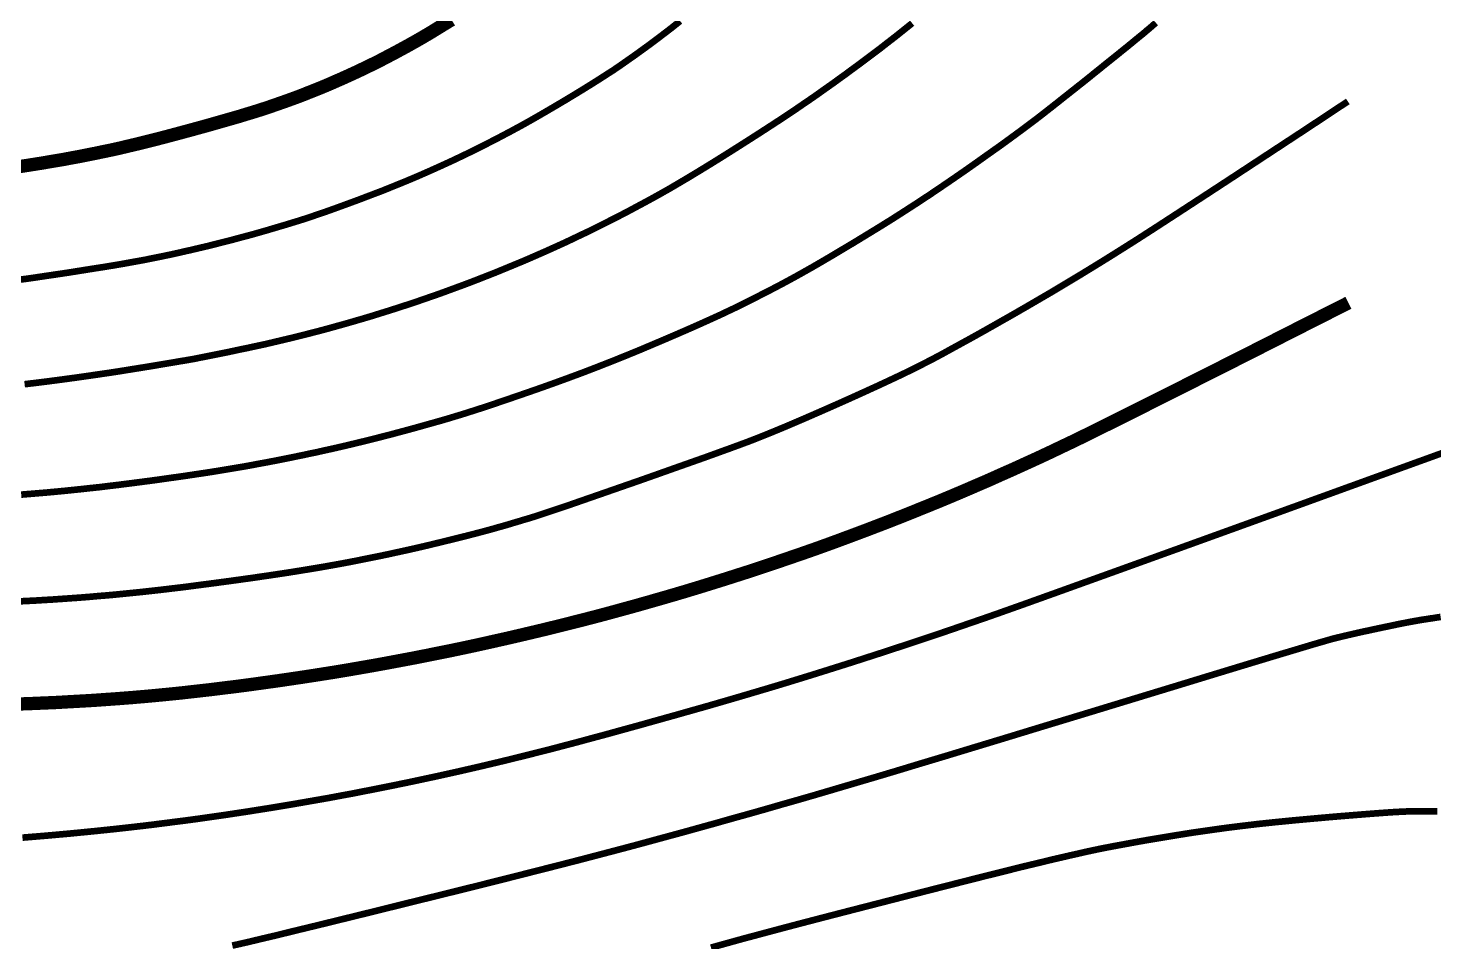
# Model space of a CAD drawing. Extents: x 36524600 to 36525730, y 2746759 to 2747713.
# Drawn here: x 36525085.88 to 36525101.71, y 2747577.6 to 2747587.9 of the extents above; entities that cross this region are included whole.
import ezdxf

# ---------------------------------------------------------------- set-up
doc = ezdxf.new("R2010")
doc.units = 0
doc.header["$LTSCALE"] = 1000
doc.header["$MEASUREMENT"] = 0
doc.layers.add('DGX', color=251, linetype='Continuous')

# ---------------------------------------------------------------- blocks, each defined once
blk = doc.blocks.new('dxt')
at = {"layer": 'DGX', "color": 253, "linetype": 'Continuous', "flags": 128}
for points, const_width in [([(36525085.745, 2747586.331), (36525085.835, 2747586.344), (36525085.924, 2747586.358), (36525086.013, 2747586.372), (36525086.102, 2747586.387), (36525086.191, 2747586.402), (36525086.28, 2747586.417), (36525086.369, 2747586.434), (36525086.457, 2747586.45), (36525086.546, 2747586.468), (36525086.634, 2747586.485), (36525086.723, 2747586.504), (36525086.811, 2747586.522), (36525086.902, 2747586.542), (36525086.998, 2747586.565), (36525087.1, 2747586.589), (36525087.208, 2747586.616), (36525087.321, 2747586.644), (36525087.439, 2747586.675), (36525087.563, 2747586.708), (36525087.693, 2747586.743), (36525087.821, 2747586.778), (36525087.94, 2747586.811), (36525088.051, 2747586.843), (36525088.153, 2747586.872), (36525088.247, 2747586.899), (36525088.332, 2747586.925), (36525088.408, 2747586.948), (36525088.476, 2747586.969), (36525088.54, 2747586.99), (36525088.603, 2747587.011), (36525088.666, 2747587.033), (36525088.729, 2747587.055), (36525088.792, 2747587.077), (36525088.855, 2747587.1), (36525088.918, 2747587.123), (36525088.98, 2747587.147), (36525089.042, 2747587.172), (36525089.104, 2747587.196), (36525089.166, 2747587.221), (36525089.228, 2747587.247), (36525089.289, 2747587.273), (36525089.35, 2747587.3), (36525089.412, 2747587.327), (36525089.472, 2747587.354), (36525089.533, 2747587.382), (36525089.594, 2747587.41), (36525089.654, 2747587.439), (36525089.714, 2747587.468), (36525089.774, 2747587.497), (36525089.834, 2747587.527), (36525089.893, 2747587.558), (36525089.952, 2747587.589), (36525090.011, 2747587.62), (36525090.07, 2747587.652), (36525090.129, 2747587.684), (36525090.187, 2747587.716), (36525090.245, 2747587.749), (36525090.303, 2747587.782), (36525090.361, 2747587.816), (36525090.418, 2747587.85), (36525090.475, 2747587.885), (36525090.532, 2747587.92), (36525090.589, 2747587.955), (36525090.646, 2747587.99)], 0.15), ([(36525085.783, 2747585.062), (36525085.86, 2747585.072), (36525085.945, 2747585.084), (36525086.038, 2747585.098), (36525086.139, 2747585.113), (36525086.248, 2747585.129), (36525086.366, 2747585.147), (36525086.491, 2747585.167), (36525086.616, 2747585.187), (36525086.733, 2747585.205), (36525086.842, 2747585.223), (36525086.942, 2747585.24), (36525087.035, 2747585.257), (36525087.119, 2747585.272), (36525087.196, 2747585.286), (36525087.264, 2747585.3), (36525087.328, 2747585.313), (36525087.392, 2747585.326), (36525087.456, 2747585.339), (36525087.52, 2747585.353), (36525087.583, 2747585.367), (36525087.647, 2747585.382), (36525087.711, 2747585.396), (36525087.774, 2747585.411), (36525087.838, 2747585.426), (36525087.902, 2747585.441), (36525087.965, 2747585.457), (36525088.028, 2747585.473), (36525088.092, 2747585.489), (36525088.155, 2747585.505), (36525088.218, 2747585.522), (36525088.281, 2747585.539), (36525088.346, 2747585.556), (36525088.413, 2747585.574), (36525088.482, 2747585.594), (36525088.553, 2747585.614), (36525088.627, 2747585.636), (36525088.704, 2747585.659), (36525088.783, 2747585.682), (36525088.864, 2747585.707), (36525088.949, 2747585.733), (36525089.042, 2747585.763), (36525089.14, 2747585.797), (36525089.246, 2747585.833), (36525089.357, 2747585.873), (36525089.475, 2747585.916), (36525089.6, 2747585.962), (36525089.731, 2747586.012), (36525089.866, 2747586.063), (36525089.999, 2747586.117), (36525090.132, 2747586.171), (36525090.265, 2747586.227), (36525090.397, 2747586.285), (36525090.528, 2747586.344), (36525090.659, 2747586.404), (36525090.789, 2747586.466), (36525090.919, 2747586.529), (36525091.047, 2747586.594), (36525091.175, 2747586.66), (36525091.302, 2747586.727), (36525091.428, 2747586.795), (36525091.553, 2747586.865), (36525091.678, 2747586.937), (36525091.801, 2747587.009), (36525091.921, 2747587.08), (36525092.032, 2747587.147), (36525092.135, 2747587.21), (36525092.23, 2747587.269), (36525092.317, 2747587.324), (36525092.396, 2747587.375), (36525092.468, 2747587.421), (36525092.531, 2747587.464), (36525092.59, 2747587.505), (36525092.648, 2747587.546), (36525092.707, 2747587.587), (36525092.765, 2747587.629), (36525092.823, 2747587.671), (36525092.881, 2747587.713), (36525092.938, 2747587.756), (36525092.995, 2747587.799), (36525093.052, 2747587.842), (36525093.109, 2747587.886), (36525093.165, 2747587.93), (36525093.221, 2747587.975)], 0.075), ([(36525085.837, 2747583.884), (36525085.955, 2747583.898), (36525086.074, 2747583.913), (36525086.192, 2747583.928), (36525086.31, 2747583.944), (36525086.428, 2747583.96), (36525086.546, 2747583.977), (36525086.664, 2747583.994), (36525086.782, 2747584.011), (36525086.899, 2747584.029), (36525087.017, 2747584.048), (36525087.135, 2747584.067), (36525087.247, 2747584.085), (36525087.348, 2747584.102), (36525087.438, 2747584.117), (36525087.516, 2747584.13), (36525087.584, 2747584.142), (36525087.641, 2747584.151), (36525087.686, 2747584.159), (36525087.721, 2747584.165), (36525087.755, 2747584.171), (36525087.797, 2747584.18), (36525087.849, 2747584.19), (36525087.91, 2747584.202), (36525087.98, 2747584.216), (36525088.06, 2747584.232), (36525088.148, 2747584.25), (36525088.245, 2747584.271), (36525088.347, 2747584.292), (36525088.449, 2747584.314), (36525088.551, 2747584.336), (36525088.653, 2747584.36), (36525088.754, 2747584.384), (36525088.855, 2747584.408), (36525088.956, 2747584.433), (36525089.057, 2747584.459), (36525089.158, 2747584.485), (36525089.259, 2747584.512), (36525089.359, 2747584.54), (36525089.46, 2747584.568), (36525089.56, 2747584.597), (36525089.66, 2747584.626), (36525089.76, 2747584.656), (36525089.859, 2747584.687), (36525089.959, 2747584.718), (36525090.058, 2747584.75), (36525090.157, 2747584.782), (36525090.256, 2747584.815), (36525090.354, 2747584.849), (36525090.453, 2747584.883), (36525090.551, 2747584.918), (36525090.649, 2747584.954), (36525090.747, 2747584.99), (36525090.844, 2747585.026), (36525090.942, 2747585.064), (36525091.039, 2747585.102), (36525091.136, 2747585.14), (36525091.233, 2747585.18), (36525091.33, 2747585.22), (36525091.427, 2747585.26), (36525091.523, 2747585.301), (36525091.619, 2747585.343), (36525091.715, 2747585.385), (36525091.81, 2747585.428), (36525091.905, 2747585.471), (36525091.999, 2747585.515), (36525092.092, 2747585.56), (36525092.186, 2747585.604), (36525092.279, 2747585.65), (36525092.371, 2747585.696), (36525092.463, 2747585.743), (36525092.555, 2747585.79), (36525092.647, 2747585.838), (36525092.738, 2747585.887), (36525092.83, 2747585.936), (36525092.92, 2747585.985), (36525093.013, 2747586.037), (36525093.11, 2747586.092), (36525093.21, 2747586.151), (36525093.315, 2747586.213), (36525093.424, 2747586.279), (36525093.537, 2747586.348), (36525093.655, 2747586.421), (36525093.776, 2747586.497), (36525093.896, 2747586.573), (36525094.009, 2747586.645), (36525094.115, 2747586.713), (36525094.214, 2747586.777), (36525094.306, 2747586.837), (36525094.392, 2747586.893), (36525094.47, 2747586.946), (36525094.542, 2747586.994), (36525094.61, 2747587.041), (36525094.678, 2747587.087), (36525094.746, 2747587.134), (36525094.813, 2747587.182), (36525094.881, 2747587.23), (36525094.948, 2747587.277), (36525095.015, 2747587.326), (36525095.082, 2747587.374), (36525095.148, 2747587.423), (36525095.215, 2747587.472), (36525095.281, 2747587.521), (36525095.347, 2747587.571), (36525095.413, 2747587.62), (36525095.479, 2747587.67), (36525095.544, 2747587.721), (36525095.609, 2747587.771), (36525095.678, 2747587.825), (36525095.753, 2747587.885), (36525095.835, 2747587.951)], 0.075), ([(36525085.799, 2747582.64), (36525085.895, 2747582.648), (36525085.992, 2747582.656), (36525086.088, 2747582.664), (36525086.184, 2747582.673), (36525086.28, 2747582.682), (36525086.376, 2747582.692), (36525086.474, 2747582.702), (36525086.574, 2747582.713), (36525086.678, 2747582.724), (36525086.784, 2747582.737), (36525086.893, 2747582.75), (36525087.004, 2747582.764), (36525087.119, 2747582.779), (36525087.236, 2747582.794), (36525087.353, 2747582.81), (36525087.465, 2747582.826), (36525087.573, 2747582.841), (36525087.677, 2747582.856), (36525087.776, 2747582.871), (36525087.871, 2747582.885), (36525087.961, 2747582.899), (36525088.047, 2747582.913), (36525088.131, 2747582.927), (36525088.215, 2747582.941), (36525088.299, 2747582.955), (36525088.382, 2747582.97), (36525088.466, 2747582.986), (36525088.549, 2747583.001), (36525088.633, 2747583.017), (36525088.716, 2747583.033), (36525088.799, 2747583.05), (36525088.883, 2747583.067), (36525088.966, 2747583.084), (36525089.049, 2747583.102), (36525089.132, 2747583.119), (36525089.215, 2747583.138), (36525089.298, 2747583.156), (36525089.381, 2747583.175), (36525089.463, 2747583.194), (36525089.546, 2747583.214), (36525089.629, 2747583.234), (36525089.711, 2747583.254), (36525089.794, 2747583.275), (36525089.876, 2747583.296), (36525089.958, 2747583.317), (36525090.04, 2747583.339), (36525090.122, 2747583.361), (36525090.204, 2747583.383), (36525090.286, 2747583.406), (36525090.368, 2747583.429), (36525090.45, 2747583.452), (36525090.532, 2747583.475), (36525090.614, 2747583.499), (36525090.696, 2747583.524), (36525090.782, 2747583.55), (36525090.879, 2747583.581), (36525090.985, 2747583.615), (36525091.1, 2747583.653), (36525091.226, 2747583.696), (36525091.361, 2747583.742), (36525091.506, 2747583.792), (36525091.661, 2747583.846), (36525091.82, 2747583.903), (36525091.979, 2747583.961), (36525092.138, 2747584.02), (36525092.296, 2747584.081), (36525092.454, 2747584.143), (36525092.611, 2747584.206), (36525092.767, 2747584.27), (36525092.923, 2747584.336), (36525093.074, 2747584.4), (36525093.215, 2747584.461), (36525093.346, 2747584.518), (36525093.467, 2747584.572), (36525093.578, 2747584.622), (36525093.679, 2747584.668), (36525093.769, 2747584.711), (36525093.85, 2747584.749), (36525093.926, 2747584.787), (36525094.001, 2747584.824), (36525094.076, 2747584.862), (36525094.151, 2747584.901), (36525094.226, 2747584.939), (36525094.301, 2747584.978), (36525094.375, 2747585.017), (36525094.449, 2747585.057), (36525094.528, 2747585.1), (36525094.615, 2747585.149), (36525094.711, 2747585.203), (36525094.816, 2747585.264), (36525094.93, 2747585.331), (36525095.052, 2747585.404), (36525095.183, 2747585.482), (36525095.322, 2747585.567), (36525095.466, 2747585.655), (36525095.609, 2747585.744), (36525095.751, 2747585.835), (36525095.892, 2747585.926), (36525096.033, 2747586.019), (36525096.172, 2747586.113), (36525096.311, 2747586.208), (36525096.45, 2747586.304), (36525096.583, 2747586.398), (36525096.708, 2747586.487), (36525096.824, 2747586.569), (36525096.93, 2747586.646), (36525097.028, 2747586.718), (36525097.117, 2747586.784), (36525097.197, 2747586.844), (36525097.268, 2747586.898), (36525097.337, 2747586.952), (36525097.41, 2747587.009), (36525097.487, 2747587.07), (36525097.569, 2747587.135), (36525097.655, 2747587.203), (36525097.746, 2747587.275), (36525097.841, 2747587.351), (36525097.94, 2747587.431), (36525098.037, 2747587.509), (36525098.126, 2747587.58), (36525098.206, 2747587.645), (36525098.278, 2747587.703), (36525098.341, 2747587.755), (36525098.396, 2747587.8), (36525098.443, 2747587.838), (36525098.48, 2747587.87), (36525098.514, 2747587.898), (36525098.547, 2747587.927), (36525098.58, 2747587.956)], 0.075), ([(36525085.761, 2747581.437), (36525085.861, 2747581.442), (36525085.961, 2747581.447), (36525086.061, 2747581.453), (36525086.161, 2747581.459), (36525086.261, 2747581.466), (36525086.361, 2747581.473), (36525086.461, 2747581.48), (36525086.561, 2747581.488), (36525086.661, 2747581.497), (36525086.761, 2747581.505), (36525086.86, 2747581.514), (36525086.96, 2747581.524), (36525087.06, 2747581.534), (36525087.16, 2747581.544), (36525087.259, 2747581.555), (36525087.359, 2747581.566), (36525087.458, 2747581.578), (36525087.56, 2747581.59), (36525087.667, 2747581.603), (36525087.778, 2747581.618), (36525087.895, 2747581.633), (36525088.016, 2747581.649), (36525088.142, 2747581.666), (36525088.273, 2747581.684), (36525088.409, 2747581.703), (36525088.546, 2747581.723), (36525088.681, 2747581.743), (36525088.813, 2747581.763), (36525088.944, 2747581.784), (36525089.072, 2747581.805), (36525089.197, 2747581.826), (36525089.321, 2747581.848), (36525089.442, 2747581.87), (36525089.562, 2747581.893), (36525089.681, 2747581.917), (36525089.801, 2747581.941), (36525089.921, 2747581.966), (36525090.04, 2747581.992), (36525090.159, 2747582.018), (36525090.278, 2747582.045), (36525090.397, 2747582.073), (36525090.512, 2747582.101), (36525090.619, 2747582.127), (36525090.719, 2747582.152), (36525090.812, 2747582.175), (36525090.897, 2747582.197), (36525090.974, 2747582.217), (36525091.044, 2747582.236), (36525091.107, 2747582.253), (36525091.165, 2747582.27), (36525091.224, 2747582.286), (36525091.283, 2747582.303), (36525091.341, 2747582.321), (36525091.4, 2747582.338), (36525091.458, 2747582.356), (36525091.517, 2747582.373), (36525091.575, 2747582.391), (36525091.644, 2747582.413), (36525091.734, 2747582.443), (36525091.846, 2747582.481), (36525091.98, 2747582.526), (36525092.135, 2747582.58), (36525092.311, 2747582.641), (36525092.509, 2747582.71), (36525092.728, 2747582.786), (36525092.949, 2747582.864), (36525093.152, 2747582.936), (36525093.336, 2747583.001), (36525093.503, 2747583.06), (36525093.652, 2747583.114), (36525093.782, 2747583.161), (36525093.894, 2747583.202), (36525093.988, 2747583.237), (36525094.079, 2747583.272), (36525094.179, 2747583.312), (36525094.289, 2747583.357), (36525094.41, 2747583.407), (36525094.541, 2747583.463), (36525094.682, 2747583.524), (36525094.833, 2747583.59), (36525094.994, 2747583.661), (36525095.155, 2747583.733), (36525095.305, 2747583.801), (36525095.445, 2747583.865), (36525095.574, 2747583.925), (36525095.693, 2747583.981), (36525095.801, 2747584.033), (36525095.899, 2747584.082), (36525095.986, 2747584.126), (36525096.073, 2747584.171), (36525096.169, 2747584.222), (36525096.274, 2747584.28), (36525096.389, 2747584.343), (36525096.513, 2747584.411), (36525096.647, 2747584.486), (36525096.79, 2747584.567), (36525096.943, 2747584.654), (36525097.1, 2747584.744), (36525097.256, 2747584.835), (36525097.412, 2747584.926), (36525097.567, 2747585.019), (36525097.722, 2747585.112), (36525097.877, 2747585.207), (36525098.031, 2747585.302), (36525098.184, 2747585.398), (36525098.358, 2747585.508), (36525098.574, 2747585.647), (36525098.831, 2747585.814), (36525099.13, 2747586.009), (36525099.471, 2747586.232), (36525099.853, 2747586.483), (36525100.278, 2747586.762), (36525100.743, 2747587.07)], 0.075), ([(36525085.759, 2747580.281), (36525085.9, 2747580.286), (36525086.042, 2747580.292), (36525086.184, 2747580.298), (36525086.326, 2747580.306), (36525086.468, 2747580.314), (36525086.61, 2747580.322), (36525086.751, 2747580.332), (36525086.893, 2747580.342), (36525087.035, 2747580.353), (36525087.176, 2747580.365), (36525087.319, 2747580.378), (36525087.464, 2747580.392), (36525087.611, 2747580.407), (36525087.76, 2747580.424), (36525087.912, 2747580.441), (36525088.066, 2747580.46), (36525088.222, 2747580.479), (36525088.381, 2747580.5), (36525088.54, 2747580.522), (36525088.698, 2747580.544), (36525088.854, 2747580.567), (36525089.009, 2747580.59), (36525089.163, 2747580.614), (36525089.315, 2747580.638), (36525089.466, 2747580.663), (36525089.616, 2747580.689), (36525089.765, 2747580.715), (36525089.914, 2747580.742), (36525090.063, 2747580.77), (36525090.212, 2747580.798), (36525090.36, 2747580.827), (36525090.508, 2747580.857), (36525090.657, 2747580.887), (36525090.805, 2747580.918), (36525090.953, 2747580.95), (36525091.1, 2747580.983), (36525091.248, 2747581.016), (36525091.395, 2747581.05), (36525091.543, 2747581.085), (36525091.69, 2747581.12), (36525091.837, 2747581.156), (36525091.984, 2747581.193), (36525092.13, 2747581.23), (36525092.277, 2747581.268), (36525092.423, 2747581.307), (36525092.569, 2747581.347), (36525092.715, 2747581.387), (36525092.86, 2747581.428), (36525093.006, 2747581.47), (36525093.151, 2747581.512), (36525093.296, 2747581.555), (36525093.441, 2747581.599), (36525093.586, 2747581.644), (36525093.73, 2747581.689), (36525093.874, 2747581.735), (36525094.018, 2747581.781), (36525094.162, 2747581.829), (36525094.305, 2747581.877), (36525094.448, 2747581.926), (36525094.591, 2747581.975), (36525094.734, 2747582.025), (36525094.876, 2747582.076), (36525095.018, 2747582.128), (36525095.16, 2747582.181), (36525095.302, 2747582.234), (36525095.443, 2747582.288), (36525095.584, 2747582.342), (36525095.725, 2747582.398), (36525095.865, 2747582.454), (36525096.006, 2747582.511), (36525096.146, 2747582.568), (36525096.285, 2747582.626), (36525096.424, 2747582.685), (36525096.563, 2747582.745), (36525096.702, 2747582.805), (36525096.84, 2747582.867), (36525096.978, 2747582.928), (36525097.116, 2747582.991), (36525097.254, 2747583.054), (36525097.391, 2747583.118), (36525097.527, 2747583.183), (36525097.664, 2747583.248), (36525097.831, 2747583.33), (36525098.061, 2747583.444), (36525098.353, 2747583.59), (36525098.708, 2747583.768), (36525099.124, 2747583.978), (36525099.604, 2747584.22), (36525100.145, 2747584.495), (36525100.749, 2747584.801)], 0.15), ([(36525085.813, 2747578.776), (36525085.947, 2747578.787), (36525086.081, 2747578.798), (36525086.214, 2747578.81), (36525086.348, 2747578.822), (36525086.481, 2747578.835), (36525086.614, 2747578.848), (36525086.748, 2747578.862), (36525086.881, 2747578.876), (36525087.014, 2747578.891), (36525087.147, 2747578.906), (36525087.28, 2747578.922), (36525087.413, 2747578.939), (36525087.546, 2747578.956), (36525087.679, 2747578.973), (36525087.812, 2747578.991), (36525087.945, 2747579.01), (36525088.078, 2747579.029), (36525088.21, 2747579.049), (36525088.343, 2747579.069), (36525088.475, 2747579.09), (36525088.608, 2747579.111), (36525088.74, 2747579.133), (36525088.872, 2747579.155), (36525089.004, 2747579.178), (36525089.136, 2747579.201), (36525089.268, 2747579.224), (36525089.4, 2747579.249), (36525089.532, 2747579.273), (36525089.663, 2747579.299), (36525089.795, 2747579.325), (36525089.926, 2747579.351), (36525090.058, 2747579.378), (36525090.189, 2747579.405), (36525090.32, 2747579.433), (36525090.451, 2747579.461), (36525090.582, 2747579.49), (36525090.713, 2747579.519), (36525090.844, 2747579.549), (36525090.974, 2747579.579), (36525091.105, 2747579.61), (36525091.235, 2747579.641), (36525091.365, 2747579.673), (36525091.495, 2747579.705), (36525091.625, 2747579.738), (36525091.76, 2747579.772), (36525091.904, 2747579.81), (36525092.057, 2747579.85), (36525092.219, 2747579.894), (36525092.391, 2747579.94), (36525092.571, 2747579.99), (36525092.761, 2747580.042), (36525092.96, 2747580.098), (36525093.161, 2747580.154), (36525093.355, 2747580.209), (36525093.543, 2747580.262), (36525093.725, 2747580.315), (36525093.9, 2747580.366), (36525094.069, 2747580.416), (36525094.231, 2747580.464), (36525094.387, 2747580.511), (36525094.54, 2747580.558), (36525094.693, 2747580.605), (36525094.846, 2747580.653), (36525094.999, 2747580.701), (36525095.151, 2747580.749), (36525095.303, 2747580.798), (36525095.455, 2747580.847), (36525095.608, 2747580.897), (36525095.76, 2747580.947), (36525095.911, 2747580.997), (36525096.063, 2747581.048), (36525096.215, 2747581.099), (36525096.366, 2747581.151), (36525096.517, 2747581.203), (36525096.668, 2747581.255), (36525096.819, 2747581.308), (36525097.067, 2747581.396), (36525097.51, 2747581.555), (36525098.146, 2747581.784), (36525098.977, 2747582.084), (36525100.003, 2747582.455), (36525101.222, 2747582.897), (36525102.636, 2747583.409)], 0.075), ([(36525101.788, 2747581.262), (36525101.745, 2747581.256), (36525101.703, 2747581.249), (36525101.66, 2747581.243), (36525101.618, 2747581.236), (36525101.576, 2747581.23), (36525101.531, 2747581.222), (36525101.48, 2747581.213), (36525101.425, 2747581.203), (36525101.364, 2747581.191), (36525101.299, 2747581.178), (36525101.228, 2747581.163), (36525101.151, 2747581.147), (36525101.07, 2747581.13), (36525100.988, 2747581.112), (36525100.912, 2747581.096), (36525100.841, 2747581.08), (36525100.776, 2747581.065), (36525100.716, 2747581.051), (36525100.661, 2747581.038), (36525100.611, 2747581.026), (36525100.567, 2747581.015), (36525100.495, 2747580.994), (36525100.363, 2747580.956), (36525100.17, 2747580.898), (36525099.916, 2747580.822), (36525099.602, 2747580.727), (36525099.227, 2747580.613), (36525098.792, 2747580.48), (36525098.296, 2747580.329), (36525097.791, 2747580.175), (36525097.329, 2747580.035), (36525096.91, 2747579.907), (36525096.534, 2747579.793), (36525096.201, 2747579.692), (36525095.911, 2747579.605), (36525095.664, 2747579.53), (36525095.46, 2747579.469), (36525095.277, 2747579.415), (36525095.094, 2747579.361), (36525094.911, 2747579.307), (36525094.728, 2747579.253), (36525094.544, 2747579.2), (36525094.361, 2747579.148), (36525094.178, 2747579.095), (36525093.994, 2747579.043), (36525093.81, 2747578.992), (36525093.627, 2747578.94), (36525093.443, 2747578.889), (36525093.259, 2747578.838), (36525093.075, 2747578.788), (36525092.891, 2747578.738), (36525092.707, 2747578.688), (36525092.522, 2747578.639), (36525092.324, 2747578.587), (36525092.099, 2747578.528), (36525091.846, 2747578.463), (36525091.566, 2747578.392), (36525091.259, 2747578.314), (36525090.924, 2747578.23), (36525090.562, 2747578.14), (36525090.172, 2747578.044), (36525089.79, 2747577.949), (36525089.448, 2747577.865), (36525089.147, 2747577.791), (36525088.886, 2747577.728), (36525088.667, 2747577.674), (36525088.488, 2747577.632), (36525088.351, 2747577.599), (36525088.254, 2747577.577), (36525088.177, 2747577.56)], 0.075), ([(36525101.75, 2747579.071), (36525101.669, 2747579.072), (36525101.594, 2747579.072), (36525101.526, 2747579.072), (36525101.465, 2747579.072), (36525101.409, 2747579.071), (36525101.348, 2747579.068), (36525101.266, 2747579.064), (36525101.164, 2747579.057), (36525101.042, 2747579.048), (36525100.901, 2747579.037), (36525100.739, 2747579.024), (36525100.558, 2747579.009), (36525100.356, 2747578.991), (36525100.147, 2747578.972), (36525099.943, 2747578.952), (36525099.743, 2747578.931), (36525099.549, 2747578.908), (36525099.358, 2747578.884), (36525099.173, 2747578.858), (36525098.992, 2747578.832), (36525098.816, 2747578.804), (36525098.648, 2747578.776), (36525098.491, 2747578.75), (36525098.345, 2747578.724), (36525098.21, 2747578.699), (36525098.085, 2747578.676), (36525097.972, 2747578.654), (36525097.87, 2747578.633), (36525097.779, 2747578.613), (36525097.692, 2747578.593), (36525097.603, 2747578.573), (36525097.513, 2747578.552), (36525097.421, 2747578.531), (36525097.328, 2747578.508), (36525097.232, 2747578.485), (36525097.135, 2747578.462), (36525097.036, 2747578.438), (36525096.926, 2747578.41), (36525096.794, 2747578.377), (36525096.641, 2747578.339), (36525096.467, 2747578.295), (36525096.271, 2747578.245), (36525096.054, 2747578.19), (36525095.816, 2747578.129), (36525095.556, 2747578.062), (36525095.295, 2747577.995), (36525095.05, 2747577.932), (36525094.822, 2747577.873), (36525094.611, 2747577.818), (36525094.417, 2747577.767), (36525094.24, 2747577.72), (36525094.08, 2747577.677), (36525093.937, 2747577.639), (36525093.778, 2747577.595), (36525093.569, 2747577.537)], 0.075)]:
    blk.add_lwpolyline(points, dxfattribs=dict(at, const_width=const_width))

msp = doc.modelspace()

# ---------------------------------------------------------------- block references
msp.add_blockref('dxt', (0, 0))

doc.saveas('drawing.dxf')
